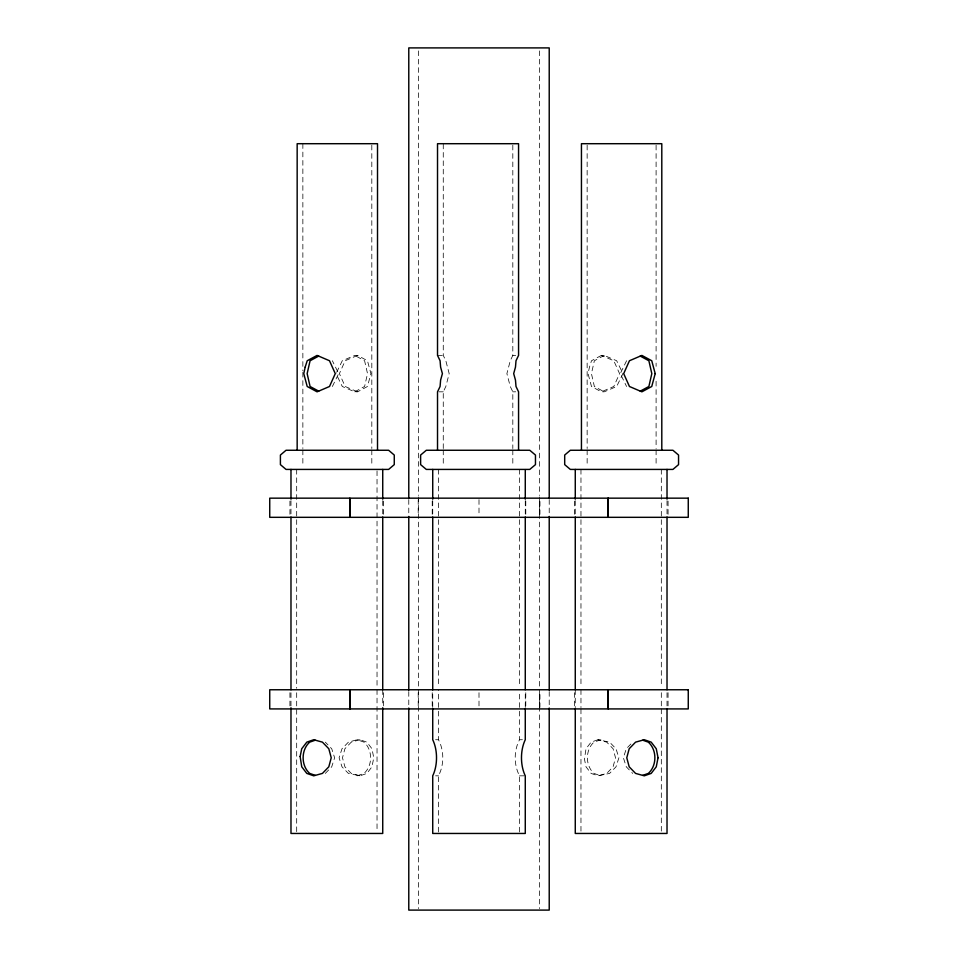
<?xml version="1.0" encoding="UTF-8"?>
<svg xmlns="http://www.w3.org/2000/svg" width="958" height="958" viewBox="0 0 958 958"><rect width="100%" height="100%" fill="white"/><g stroke="black" fill="none" stroke-linecap="round" stroke-linejoin="round"><path stroke-width="0.72" stroke-dasharray="4.79 3.59" d="M432.729 707.399L432.729 689.76M438.477 831.987L438.477 775.824C444.225 764.999 444.225 750.557 438.477 739.732L438.477 708.872M438.477 707.399L438.477 689.76M519.523 831.987L519.523 775.824C513.775 764.999 513.775 750.557 519.523 739.732L519.523 708.872M519.523 707.399L519.523 692.694M525.271 707.399L525.271 692.694M332.378 386.493L338.665 373.62L332.378 360.747M626.58 360.747L620.293 373.62L626.58 386.493M443.267 448.524L443.267 391.822L445.829 386.493L449.182 373.62L445.829 360.747L443.267 355.418L443.267 143.7M512.817 145.197L512.817 355.418L510.255 360.747L506.902 373.62L510.255 386.493L512.817 391.822L512.817 448.524M336.653 372.303L342.293 360.747L354.723 355.418L357.597 355.418L367.465 360.747L370.914 373.62L367.465 386.493L357.597 391.822L354.723 391.822L342.293 386.493L336.007 373.62M325.313 773.405L331.719 766.807L334.617 757.778L331.719 748.749L325.313 742.151M630.903 743.995L626.281 748.749L623.383 757.778L626.281 766.807L632.687 773.405M354.723 391.822L364.591 386.493L367.525 373.62L364.591 360.747L354.723 355.418M601.361 355.418L591.493 360.747L589.469 367.118L588.044 373.62L591.493 386.493L601.361 391.822L604.235 391.822L616.665 386.493L622.951 373.62L616.665 360.747L604.235 355.418L601.361 355.418L613.791 360.747L619.563 373.62L613.791 386.493L601.361 391.822M604.235 355.418L594.367 360.747L591.433 373.62L594.367 386.493L604.235 391.822M357.597 355.418L345.167 360.747L339.395 373.62L345.167 386.493L357.597 391.822M357.118 775.824L364.04 773.405C372.77 765.682 372.77 749.875 364.04 742.151L357.118 739.732L348.401 742.151L341.994 748.749L339.096 757.778L341.994 766.807L348.401 773.405L359.992 775.824L366.914 773.405L371.979 766.807L373.752 757.778L371.979 748.749L366.914 742.151L359.992 739.732L357.118 739.732M598.008 739.732L591.086 742.151L586.021 748.749L584.44 759.047L586.021 766.807L591.086 773.405L598.008 775.824L609.599 773.405L616.006 766.807L618.904 757.778L616.006 748.749L609.599 742.151L598.008 739.732L606.725 742.151L613.096 748.749L615.515 757.778L613.096 766.807L606.725 773.405L598.008 775.824M600.882 739.732L593.96 742.151C585.23 749.875 585.23 765.682 593.96 773.405L600.882 775.824M359.992 739.732L351.275 742.151L344.904 748.749L342.485 757.778L344.904 766.807L351.275 773.405L359.992 775.824M437.519 355.418L443.267 355.418M512.817 355.418L515.691 355.418M438.956 391.822L443.267 391.822M512.817 391.822L515.691 391.822M435.603 739.732L438.477 739.732M519.523 739.732L522.397 739.732M435.603 775.824L438.477 775.824M519.523 775.824L525.271 775.824M668.061 501.106L668.061 514.374M668.061 692.706L668.061 708.92M667.019 500.687L667.019 515.572M667.019 692.718L667.019 707.543M661.319 469.42L661.319 686.778M661.319 692.718L661.319 707.543M661.319 709.016L661.319 831.975M656.098 145.197L656.098 366.327M656.098 381.272L656.098 448.5M656.098 449.997L656.098 466.426M587.146 145.197L587.146 448.5M587.146 449.997L587.146 466.426M580.967 469.42L580.967 686.778M580.967 689.76L580.967 707.543M580.967 709.016L580.967 831.975M575.267 500.687L575.267 515.572M575.267 689.76L575.267 707.543M574.501 501.106L574.501 514.374M574.501 692.706L574.501 707.447M549.221 499.633L549.221 514.925M549.221 691.556L549.221 706.525M539.546 50.894L539.546 495.466M539.546 496.962L539.546 908.603M525.774 501.106L525.774 514.374M525.774 692.706L525.774 708.92M525.271 500.687L525.271 515.572M519.523 469.42L519.523 686.778M512.817 450.021L512.817 466.438M479 499.633L479 514.374M479 692.706L479 707.447M443.267 450.021L443.267 466.438M438.477 469.42L438.477 686.778M432.729 500.687L432.729 515.572M432.226 501.106L432.226 517.32M432.226 692.706L432.226 708.92M418.454 50.894L418.454 495.466M418.454 496.962L418.454 908.603M418.227 499.633L418.191 514.374M418.191 692.706L418.227 707.447M408.779 499.633L408.779 514.925M408.779 691.556L408.779 706.525M383.499 501.106L383.499 514.374M383.499 692.706L383.499 705.974M382.733 500.687L382.733 515.572M382.733 689.76L382.733 706.226M377.033 470.905L377.033 688.275M377.033 689.76L377.033 831.963M371.812 145.197L371.812 448.5M371.812 449.997L371.812 466.426M302.86 143.7L302.86 370.806M302.86 372.303L302.86 448.5M302.86 449.997L302.86 466.426M296.681 469.42L296.681 688.275M296.681 692.754L296.681 831.963M290.981 500.687L290.981 515.572M290.981 692.754L290.981 706.226M289.939 501.106L289.939 514.374M289.939 692.706L289.939 705.974M539.809 514.374L539.809 499.633L539.773 514.374M539.809 707.447L539.809 692.706L539.773 707.447"/><path stroke-width="1.44" d="M432.729 708.872L432.729 739.732C437.782 750.294 437.782 765.262 432.729 775.824L432.729 833.46L525.271 833.46L525.271 775.824C520.218 765.262 520.218 750.294 525.271 739.732L525.271 708.872M318.715 356.089L310.081 360.747L307.147 373.62L310.081 386.493L318.715 391.151M640.243 391.151L648.877 386.493L651.811 373.62L648.877 360.747L640.243 356.089M315.206 740.211L309.674 742.151C300.944 749.875 300.944 765.682 309.674 773.405L315.206 775.345M642.794 775.345L648.327 773.405C657.056 765.682 657.056 749.875 648.327 742.151L642.794 740.211M296.968 450.26L286.047 450.26L280.407 455.05L280.407 464.63L286.047 469.42L388.625 469.42L394.265 464.63L394.265 455.05L388.625 450.26L297.16 450.26L297.16 143.7L377.512 143.7L377.512 450.26M661.99 450.26L672.911 450.26L678.551 455.05L678.551 464.63L672.911 469.42L570.333 469.42L564.693 464.63L564.693 455.05L570.333 450.26L661.798 450.26L661.798 143.7L581.446 143.7L581.446 450.26M525.834 469.42L529.774 469.42L535.462 464.63L535.462 455.05L529.774 450.26L426.31 450.26L420.622 455.05L420.622 464.63L426.31 469.42L525.271 469.42L525.271 499.19M667.019 469.42L667.019 499.19M667.019 517.057L667.019 689.76M667.019 709.016L667.019 833.46L575.267 833.46L575.267 709.016M575.267 469.42L575.267 499.19M575.267 517.057L575.267 689.76M549.221 498.459L549.221 47.9L408.779 47.9L408.779 498.459M549.221 516.422L549.221 690.059M549.221 708.022L549.221 910.1L408.779 910.1L408.779 708.022M525.271 517.057L525.271 689.76M518.565 450.26L518.565 391.822L516.003 386.493L515.476 380.122L513.68 373.62L515.476 367.118L516.003 360.747L518.565 355.418L518.565 143.7L437.519 143.7L437.519 355.418L440.081 360.747L440.608 367.118L442.404 373.62L440.608 380.122L440.081 386.493L437.519 391.822L437.519 450.26M432.729 469.42L432.729 499.19M432.729 517.057L432.729 689.76M408.779 516.422L408.779 690.059M382.733 469.42L382.733 499.19M382.733 517.057L382.733 689.76M382.733 707.722L382.733 833.46L290.981 833.46L290.981 707.722M290.981 469.42L290.981 499.19M290.981 517.057L290.981 689.76M608.222 689.76L608.222 708.92L608.15 689.76M608.222 498.16L608.222 517.32L608.15 498.16M300.141 756.509L301.734 766.807L306.799 773.405L313.721 775.824L322.439 773.405L328.81 766.807L331.229 757.778L328.81 748.749L322.439 742.151L313.721 739.732L306.799 742.151L301.734 748.749L300.141 756.509M658.038 757.778L656.266 766.807L651.2 773.405L644.279 775.824L635.561 773.405L629.19 766.807L626.771 757.778L629.19 748.749L635.561 742.151L644.279 739.732L651.2 742.151L656.266 748.749L658.038 757.778M305.183 367.118L303.758 373.62L307.207 386.493L317.074 391.822L329.504 386.493L335.276 373.62L329.504 360.747L317.074 355.418L307.207 360.747L305.183 367.118M655.2 373.62L651.751 386.493L641.884 391.822L629.454 386.493L623.682 373.62L629.454 360.747L641.884 355.418L651.751 360.747L655.2 373.62M688.263 498.16L269.737 498.16L269.737 517.32L688.263 517.32L688.263 498.16M688.263 689.76L269.737 689.76L269.737 708.92L688.263 708.92L688.263 689.76M349.85 517.32L349.85 498.16L349.778 517.32M349.85 708.92L349.85 689.76L349.778 708.92"/></g></svg>
